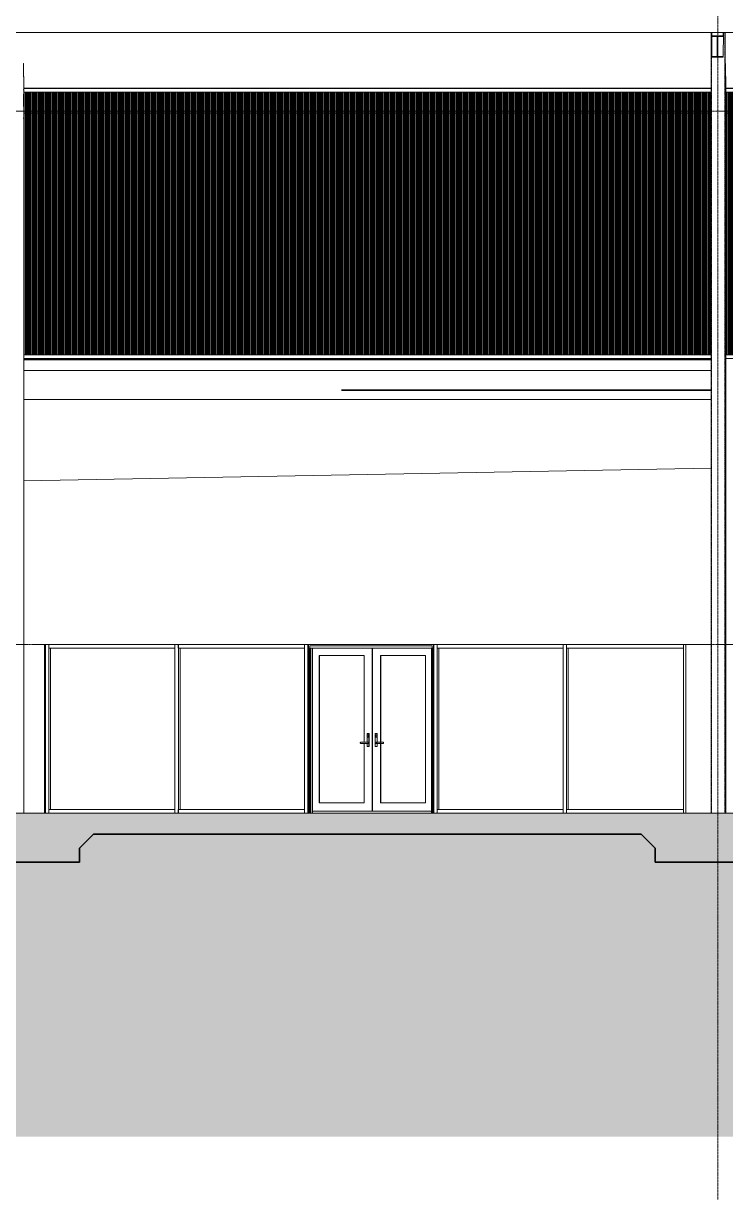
# Model space of a CAD drawing. Header units: millimetres. Extents: x 900982 to 1200730, y -305 to 27743.
# Drawn here: x 920833 to 930833, y -305 to 16446 of the extents above; entities that cross this region are included whole.
import ezdxf

# ---------------------------------------------------------------- set-up
doc = ezdxf.new("R2010")
doc.units = ezdxf.units.MM
for name, pattern in [('AEC_Center', [24, 12, -4, 4, -4]), ('Grid Line', [21, 12, -3, 3, -3]), ('Hidden', [6, 4, -2])]:
    doc.linetypes.add(name, pattern=pattern)
for name, color, linetype, lineweight in [('A-DETL', 90, 'Continuous', 18), ('A-DETL-GENF', 92, 'Continuous', 5), ('A-DOOR', 31, 'Continuous', 5), ('A-DOOR-FRAM', 31, 'Continuous', 5), ('A-DOOR-GLAZ', 31, 'Continuous', 5), ('A-FLOR', 192, 'Continuous', 5), ('A-FLOR-LEVL', 51, 'Continuous', 5), ('A-FLOR-PATT', 8, 'Continuous', 15), ('A-GENM', 13, 'Continuous', 5), ('A-GLAZ-CURT', 52, 'Continuous', 5), ('A-GLAZ-CWMG', 51, 'Continuous', 5), ('A-ROOF', 132, 'Continuous', 5), ('A-WALL', 113, 'Continuous', 5), ('S-BEAM', 12, 'Continuous', 5), ('S-COLS', 52, 'Continuous', 5), ('S-GRID', 1, 'Continuous', 5)]:
    doc.layers.add(name, color=color, linetype=linetype, lineweight=lineweight)
pattern_1 = [(50, (1021442.9, 8812.7), (1457.472, -127.512), [152.4, -1676.4]), (355, (1021442.9, 8812.7), (-281.942, 1528.454), [121.92, -1341.12]), (100.451, (1021564.4, 8802.1), (1175.541, 1400.933), [129.52, -1424.721]), (46.184, (1021443, 9219.1), (2168.632, -336.342), [228.6, -2514.6]), (96.636, (1021623.6, 9191), (1899.22, 1979.42), [194.28, -2137.08]), (351.184, (1021443, 9219), (1899.24, 1979.402), [182.88, -2011.68]), (21, (1021646.1, 9117.5), (1212.915, -818.121), [152.4, -1676.4]), (326, (1021646.1, 9117.5), (494.417, 1473.504), [121.92, -1341.12]), (71.451, (1021747.2, 9049.3), (1707.337, 655.37), [129.52, -1424.721]), (37.5, (1021442.9, 8812.7), (24.7094, 676.4402), [67.056, -1257.808, 67.056, -2640.584]), (37.5, (1021442.9, 8812.7), (24.7094, 676.4402), [-1391.92, -1294.384, 67.056, -1279.144]), (7.5, (1021442.9, 8812.7), (534.5577, 801.4443), [67.056, -709.168, 67.056, -1227.328, -513.08]), (7.5, (1021442.9, 8812.7), (534.5577, 801.4443), [-2070.608, 67.056, -446.024]), (327.5, (1020989.8, 8812.7), (1084.7275, -45.8312), [67.056, -440.944, 67.056, -3621.024]), (327.5, (1020989.8, 8812.7), (1084.7275, -45.8312), [-575.056, -1517.904, 67.056, -2036.064]), (317.5, (1020786.6, 8812.7), (1185.035, 203.4135), [67.056, -593.344, 67.056, -985.52, -1493.52]), (317.5, (1020786.6, 8812.7), (1185.035, 203.4135), [-1712.976, 67.056, -1426.464])]

# ---------------------------------------------------------------- blocks, each defined once
blk = doc.blocks.new('SHS-Square Hollow Section-Column - 200x200xSHS-V1-SECTION - GRIDS 2A')
at = {"layer": 'S-COLS'}
for p, q in [((930630, 16319), (930630, 5200)), ((930830, 5200), (930830, 16319))]:
    blk.add_line(p, q, dxfattribs=at)
at = {"layer": 'S-COLS', "linetype": 'Hidden'}
for p, q in [((930635, 16319), (930635, 5200)), ((930825, 5200), (930825, 16319))]:
    blk.add_line(p, q, dxfattribs=at)
blk = doc.blocks.new('System Panel - Glazed-1425433-SECTION - GRIDS 2A')
at = {"layer": 'A-GLAZ-CURT'}
blk.add_line((921219.46378, 7550), (921219.46378, 5250), dxfattribs=at)
blk = doc.blocks.new('Rectangular Mullion - 50x100mm-1215462-SECTION - GRIDS 2A')
at = {"layer": 'A-GLAZ-CWMG'}
for p, q in [((921195, 5200), (921195, 5250)), ((922991, 5250), (921195, 5250)), ((922991, 5250), (922991, 5200))]:
    blk.add_line(p, q, dxfattribs=at)
blk = doc.blocks.new('Rectangular Mullion - 50x100mm-1447016-SECTION - GRIDS 2A')
at = {"layer": 'A-GLAZ-CWMG'}
blk.add_line((930237, 7600), (930237, 5200), dxfattribs=at)
blk = doc.blocks.new('Rectangular Mullion - 50x100mm-1425435-SECTION - GRIDS 2A')
at = {"layer": 'A-GLAZ-CWMG'}
for p, q in [((921148, 7600), (921148, 5200)), ((921195, 5200), (921195, 7600))]:
    blk.add_line(p, q, dxfattribs=at)
blk = doc.blocks.new('System Panel - Glazed-1457945-SECTION - GRIDS 2A')
at = {"layer": 'A-GLAZ-CURT'}
blk.add_line((928593, 7550), (928593, 5250), dxfattribs=at)
blk = doc.blocks.new('Rectangular Mullion - 50x100mm-1457940-SECTION - GRIDS 2A')
at = {"layer": 'A-GLAZ-CWMG'}
for p, q in [((928569, 5200), (928569, 5250)), ((930237, 5250), (928569, 5250)), ((930237, 5250), (930237, 5200))]:
    blk.add_line(p, q, dxfattribs=at)
blk = doc.blocks.new('Rectangular Mullion - 50x100mm-1425432-SECTION - GRIDS 2A')
at = {"layer": 'A-GLAZ-CWMG'}
for p, q in [((922991, 7600), (922991, 5200)), ((923039, 5200), (923039, 7600))]:
    blk.add_line(p, q, dxfattribs=at)
blk = doc.blocks.new('X_Door-Panel-Hinge-Standard - Standard-1909126-SECTION - GRIDS 2A')
at = {"layer": 'A-DOOR'}
for p, q in [((925802, 7550), (925802, 5225)), ((925045, 7445), (925688, 7445)), ((925045, 5345), (925045, 7445)), ((925688, 7445), (925688, 6207)), ((925688, 6192), (925688, 5345)), ((925802, 5225), (924954, 5225)), ((925688, 5345), (925045, 5345))]:
    blk.add_line(p, q, dxfattribs=at)
at = {"layer": 'A-DOOR-GLAZ'}
blk.add_line((925050, 7445), (925050, 5345), dxfattribs=at)
blk = doc.blocks.new('X_Door-Panel-Hinge-Standard - Standard-1909127-SECTION - GRIDS 2A')
at = {"layer": 'A-DOOR'}
for p, q in [((925803, 5225), (925803, 7550)), ((925917, 6208), (925917, 7445)), ((925917, 7445), (926560, 7445)), ((926560, 7445), (926560, 5345)), ((925917, 6194), (925917, 6206)), ((925917, 5345), (925917, 6192)), ((926643, 5225), (925803, 5225)), ((926560, 5345), (925917, 5345))]:
    blk.add_line(p, q, dxfattribs=at)
at = {"layer": 'A-DOOR-GLAZ'}
for p, q in [((925922, 7445), (925922, 6207)), ((925922, 6193), (925922, 5345))]:
    blk.add_line(p, q, dxfattribs=at)
blk = doc.blocks.new('X_Door-Frame-Wood - Standard-1215283-SECTION - GRIDS 2A')
at = {"layer": 'A-DOOR-FRAM'}
for p, q in [((924891, 7600), (924891, 5200)), ((924910, 7580), (924910, 5200)), ((924910, 7580), (926655, 7580)), ((924922, 7550), (924922, 5200)), ((924945, 7550), (924945, 5200)), ((924952, 7550), (924952, 5200)), ((926643, 7550), (926643, 5200)), ((926655, 7580), (926655, 5200)), ((926674, 5200), (926674, 7600))]:
    blk.add_line(p, q, dxfattribs=at)
blk = doc.blocks.new('X_Door-Handle-Lockwood 4800 Series Lever - Standard-V24-SECTION - GRIDS 2A')
at = {"layer": 'A-DOOR'}
for p, q in [((925641, 6208), (925639, 6208)), ((925704, 6208), (925656, 6208)), ((925729, 6334), (925729, 6206)), ((925752, 6335), (925730, 6335)), ((925730, 6303), (925730, 6291)), ((925745, 6208), (925738, 6208)), ((925745, 6313), (925740, 6313)), ((925740, 6281), (925745, 6281)), ((925749, 6291), (925749, 6303)), ((925750, 6303), (925750, 6291)), ((925756, 6335), (925752, 6335)), ((925752, 6335), (925756, 6335)), ((925753, 6151), (925753, 6334)), ((925757, 6334), (925757, 6151)), ((925639, 6192), (925641, 6192)), ((925656, 6192), (925704, 6192)), ((925729, 6194), (925729, 6151)), ((925730, 6150), (925752, 6150)), ((925738, 6192), (925745, 6192)), ((925752, 6150), (925756, 6150)), ((925756, 6150), (925752, 6150))]:
    blk.add_line(p, q, dxfattribs=at)
at = {"layer": 'A-DOOR', "flags": 128}
for points in [[(925629, 6200), (925629, 6200), (925629, 6201), (925629, 6201), (925629, 6201), (925630, 6202), (925630, 6202), (925630, 6202), (925630, 6203), (925630, 6203), (925630, 6203), (925630, 6203), (925630, 6204), (925630, 6204), (925631, 6204), (925631, 6205), (925631, 6205), (925631, 6205), (925631, 6205), (925632, 6206), (925632, 6206), (925632, 6206), (925632, 6206), (925633, 6206), (925633, 6207), (925633, 6207), (925633, 6207), (925634, 6207), (925634, 6207), (925634, 6207), (925634, 6207), (925635, 6208), (925635, 6208), (925635, 6208), (925636, 6208), (925636, 6208), (925636, 6208), (925637, 6208), (925637, 6208), (925637, 6208), (925637, 6208)], [(925637, 6192), (925637, 6192), (925637, 6192), (925636, 6192), (925636, 6192), (925636, 6192), (925635, 6192), (925635, 6192), (925635, 6192), (925635, 6193), (925634, 6193), (925634, 6193), (925634, 6193), (925633, 6193), (925633, 6193), (925633, 6193), (925633, 6194), (925632, 6194), (925632, 6194), (925632, 6194), (925632, 6194), (925631, 6195), (925631, 6195), (925631, 6195), (925631, 6195), (925631, 6196), (925630, 6196), (925630, 6196), (925630, 6197), (925630, 6197), (925630, 6197), (925630, 6197), (925630, 6198), (925630, 6198), (925630, 6198), (925629, 6199), (925629, 6199), (925629, 6199), (925629, 6200), (925629, 6200), (925629, 6200)], [(925637, 6208), (925637, 6208), (925637, 6208), (925638, 6208), (925638, 6208), (925638, 6208), (925638, 6208), (925638, 6208), (925639, 6208), (925639, 6208)], [(925656, 6208), (925655, 6208), (925654, 6208), (925653, 6208), (925652, 6208), (925651, 6208), (925650, 6208), (925649, 6208), (925648, 6208), (925647, 6208), (925646, 6208), (925646, 6208), (925645, 6208), (925644, 6208), (925643, 6208), (925643, 6208), (925642, 6208), (925641, 6208), (925641, 6208), (925640, 6208), (925640, 6208), (925639, 6208), (925639, 6208), (925639, 6208), (925638, 6208), (925638, 6208), (925638, 6208), (925638, 6208), (925638, 6208), (925637, 6208), (925637, 6208), (925637, 6208)], [(925738, 6208), (925738, 6208), (925737, 6208), (925737, 6208), (925736, 6208), (925736, 6208), (925735, 6208), (925735, 6208), (925734, 6208), (925733, 6208), (925733, 6208), (925732, 6208), (925731, 6208), (925730, 6208), (925730, 6208), (925729, 6208), (925728, 6208), (925727, 6208), (925726, 6208), (925725, 6208), (925724, 6208), (925723, 6208), (925722, 6208), (925721, 6208), (925720, 6208), (925719, 6208), (925718, 6208), (925717, 6208), (925716, 6208), (925715, 6208), (925714, 6208), (925713, 6208), (925711, 6208), (925710, 6208), (925709, 6208), (925708, 6208), (925707, 6208), (925706, 6208), (925705, 6208), (925704, 6208), (925704, 6208)], [(925637, 6192), (925637, 6192), (925637, 6192), (925638, 6192), (925638, 6192), (925638, 6192), (925638, 6192), (925638, 6192), (925639, 6192), (925639, 6192), (925639, 6192), (925640, 6192), (925640, 6192), (925641, 6192), (925641, 6192), (925642, 6192), (925643, 6192), (925643, 6192), (925644, 6192), (925645, 6192), (925646, 6192), (925646, 6192), (925647, 6192), (925648, 6192), (925649, 6192), (925650, 6192), (925651, 6192), (925652, 6192), (925653, 6192), (925654, 6192), (925655, 6192), (925656, 6192)], [(925639, 6192), (925639, 6192), (925638, 6192), (925638, 6192), (925638, 6192), (925638, 6192), (925637, 6192), (925637, 6192), (925637, 6192)], [(925704, 6192), (925705, 6192), (925706, 6192), (925707, 6192), (925708, 6192), (925709, 6192), (925710, 6192), (925711, 6192), (925712, 6192), (925713, 6192), (925714, 6192), (925715, 6192), (925717, 6192), (925718, 6192), (925719, 6192), (925720, 6192), (925721, 6192), (925722, 6192), (925723, 6192), (925724, 6192), (925725, 6192), (925726, 6192), (925727, 6192), (925728, 6192), (925728, 6192), (925729, 6192), (925730, 6192), (925731, 6192), (925732, 6192), (925732, 6192), (925733, 6192), (925734, 6192), (925735, 6192), (925735, 6192), (925736, 6192), (925736, 6192), (925737, 6192), (925737, 6192), (925738, 6192), (925738, 6192), (925738, 6192)]]:
    blk.add_lwpolyline(points, dxfattribs=at)
at = {"layer": 'A-DOOR'}
for centre, major_axis, start_param, end_param in [((925641, 6200), (0, 8), 5.759587, 7.330383), ((925730, 6334), (0, 1), 0, 1.570796), ((925740, 6303), (0, 10), 4.712389, 7.853982), ((925740, 6291), (0, 10), 1.570796, 4.712389), ((925741, 6200), (0, 10), 4.712389, 7.068583), ((925741, 6200), (0, 10), 2.356194, 4.712389), ((925745, 6200), (0, 10), 0.261799, 1.047198), ((925745, 6200), (0, 8), 1.308997, 1.570796), ((925745, 6200), (0, 8), 1.570796, 1.832596), ((925741, 6303), (0, 10), 4.712389, 6.544985), ((925745, 6303), (0, 10), 0.261799, 0.523599), ((925745, 6303), (0, 10), 0.261799, 0.523599), ((925741, 6291), (0, 10), 3.141593, 3.403392), ((925745, 6200), (0, 8), 0, 0.523599), ((925741, 6291), (0, 10), 3.665191, 4.712389), ((925752, 6334), (0, 1), 4.712389, 6.283185), ((925756, 6334), (0, 1), 4.712389, 6.283185), ((925641, 6200), (0, 8), 2.094395, 3.665191), ((925730, 6151), (0, 1), 1.570796, 3.141593), ((925745, 6200), (0, 10), 2.094395, 2.879793), ((925745, 6200), (0, 8), 2.617994, 3.141593), ((925752, 6151), (0, 1), 3.141593, 4.712389), ((925756, 6151), (0, 1), 3.141593, 4.712389)]:
    blk.add_ellipse(centre, major_axis=major_axis, ratio=0.945336, start_param=start_param, end_param=end_param, dxfattribs=at)
blk = doc.blocks.new('X_Door-Handle-Lockwood 4800 Series Lever - Standard-V25-SECTION - GRIDS 2A')
at = {"layer": 'A-DOOR'}
for p, q in [((925844, 6334), (925844, 6151)), ((925868, 6335), (925845, 6335)), ((925846, 6303), (925846, 6291)), ((925860, 6208), (925853, 6208)), ((925860, 6313), (925855, 6313)), ((925855, 6281), (925860, 6281)), ((925865, 6291), (925865, 6303)), ((925866, 6303), (925866, 6291)), ((925871, 6335), (925868, 6335)), ((925868, 6335), (925871, 6335)), ((925869, 6206), (925869, 6334)), ((925918, 6208), (925870, 6208)), ((925872, 6334), (925872, 6208)), ((925955, 6208), (925953, 6208)), ((925845, 6150), (925868, 6150)), ((925853, 6192), (925860, 6192)), ((925868, 6150), (925871, 6150)), ((925871, 6150), (925868, 6150)), ((925869, 6151), (925869, 6194)), ((925870, 6192), (925918, 6192)), ((925872, 6192), (925872, 6151)), ((925953, 6192), (925955, 6192))]:
    blk.add_line(p, q, dxfattribs=at)
at = {"layer": 'A-DOOR', "flags": 128}
for points in [[(925844, 6200), (925844, 6200), (925844, 6201), (925844, 6201), (925844, 6201), (925844, 6202), (925844, 6202), (925844, 6202), (925844, 6203), (925844, 6203), (925845, 6203), (925845, 6203), (925845, 6204), (925845, 6204), (925845, 6204), (925845, 6205), (925846, 6205), (925846, 6205), (925846, 6205), (925846, 6206), (925846, 6206), (925847, 6206), (925847, 6206), (925847, 6206), (925847, 6207), (925848, 6207), (925848, 6207), (925848, 6207), (925848, 6207), (925849, 6207), (925849, 6207), (925849, 6208), (925850, 6208), (925850, 6208), (925850, 6208), (925851, 6208), (925851, 6208), (925851, 6208), (925852, 6208), (925852, 6208), (925852, 6208)], [(925852, 6192), (925852, 6192), (925851, 6192), (925851, 6192), (925851, 6192), (925850, 6192), (925850, 6192), (925850, 6192), (925849, 6192), (925849, 6193), (925849, 6193), (925849, 6193), (925848, 6193), (925848, 6193), (925848, 6193), (925847, 6193), (925847, 6194), (925847, 6194), (925847, 6194), (925846, 6194), (925846, 6194), (925846, 6195), (925846, 6195), (925846, 6195), (925845, 6195), (925845, 6196), (925845, 6196), (925845, 6196), (925845, 6197), (925845, 6197), (925844, 6197), (925844, 6197), (925844, 6198), (925844, 6198), (925844, 6198), (925844, 6199), (925844, 6199), (925844, 6199), (925844, 6200), (925844, 6200), (925844, 6200)], [(925852, 6208), (925852, 6208), (925852, 6208), (925852, 6208), (925852, 6208), (925852, 6208), (925853, 6208), (925853, 6208), (925853, 6208), (925853, 6208)], [(925870, 6208), (925869, 6208), (925868, 6208), (925867, 6208), (925866, 6208), (925865, 6208), (925864, 6208), (925863, 6208), (925863, 6208), (925862, 6208), (925861, 6208), (925860, 6208), (925859, 6208), (925859, 6208), (925858, 6208), (925857, 6208), (925857, 6208), (925856, 6208), (925856, 6208), (925855, 6208), (925855, 6208), (925854, 6208), (925854, 6208), (925853, 6208), (925853, 6208), (925853, 6208), (925852, 6208), (925852, 6208), (925852, 6208), (925852, 6208), (925852, 6208), (925852, 6208)], [(925953, 6208), (925952, 6208), (925952, 6208), (925951, 6208), (925951, 6208), (925950, 6208), (925950, 6208), (925949, 6208), (925949, 6208), (925948, 6208), (925947, 6208), (925947, 6208), (925946, 6208), (925945, 6208), (925944, 6208), (925943, 6208), (925942, 6208), (925941, 6208), (925941, 6208), (925940, 6208), (925939, 6208), (925938, 6208), (925937, 6208), (925936, 6208), (925935, 6208), (925934, 6208), (925932, 6208), (925931, 6208), (925930, 6208), (925929, 6208), (925928, 6208), (925927, 6208), (925926, 6208), (925925, 6208), (925924, 6208), (925923, 6208), (925922, 6208), (925921, 6208), (925920, 6208), (925919, 6208), (925918, 6208)], [(925852, 6192), (925852, 6192), (925852, 6192), (925852, 6192), (925852, 6192), (925852, 6192), (925853, 6192), (925853, 6192), (925853, 6192), (925854, 6192), (925854, 6192), (925855, 6192), (925855, 6192), (925856, 6192), (925856, 6192), (925857, 6192), (925857, 6192), (925858, 6192), (925859, 6192), (925859, 6192), (925860, 6192), (925861, 6192), (925862, 6192), (925863, 6192), (925863, 6192), (925864, 6192), (925865, 6192), (925866, 6192), (925867, 6192), (925868, 6192), (925869, 6192), (925870, 6192)], [(925853, 6192), (925853, 6192), (925853, 6192), (925853, 6192), (925852, 6192), (925852, 6192), (925852, 6192), (925852, 6192), (925852, 6192)], [(925918, 6192), (925919, 6192), (925920, 6192), (925921, 6192), (925923, 6192), (925924, 6192), (925925, 6192), (925926, 6192), (925927, 6192), (925928, 6192), (925929, 6192), (925930, 6192), (925931, 6192), (925932, 6192), (925933, 6192), (925934, 6192), (925935, 6192), (925936, 6192), (925937, 6192), (925938, 6192), (925939, 6192), (925940, 6192), (925941, 6192), (925942, 6192), (925943, 6192), (925944, 6192), (925945, 6192), (925946, 6192), (925946, 6192), (925947, 6192), (925948, 6192), (925948, 6192), (925949, 6192), (925950, 6192), (925950, 6192), (925951, 6192), (925951, 6192), (925952, 6192), (925952, 6192), (925953, 6192), (925953, 6192)]]:
    blk.add_lwpolyline(points, dxfattribs=at)
at = {"layer": 'A-DOOR'}
for centre, major_axis, start_param, end_param in [((925845, 6334), (0, 1), 0, 1.570796), ((925855, 6303), (0, 10), 4.712389, 7.853982), ((925855, 6291), (0, 10), 1.570796, 4.712389), ((925856, 6303), (0, 10), 4.712389, 7.068583), ((925856, 6200), (0, 10), 5.759587, 7.068583), ((925860, 6200), (0, 10), 0.261799, 0.785398), ((925856, 6291), (0, 10), 3.141593, 3.403392), ((925856, 6291), (0, 10), 3.665191, 4.712389), ((925856, 6200), (0, 10), 4.712389, 4.974188), ((925856, 6200), (0, 10), 4.45059, 4.712389), ((925868, 6334), (0, 1), 4.712389, 6.283185), ((925871, 6334), (0, 1), 4.712389, 6.283185), ((925955, 6200), (0, 8), 4.712389, 6.544985), ((925955, 6200), (0, 8), 2.879793, 4.712389), ((925845, 6151), (0, 1), 1.570796, 3.141593), ((925856, 6200), (0, 10), 2.356194, 3.665191), ((925860, 6200), (0, 10), 2.356194, 2.879793), ((925868, 6151), (0, 1), 3.141593, 4.712389), ((925871, 6151), (0, 1), 3.141593, 4.712389)]:
    blk.add_ellipse(centre, major_axis=major_axis, ratio=0.945336, start_param=start_param, end_param=end_param, dxfattribs=at)
blk = doc.blocks.new('Rectangular Mullion - 50x100mm-1425424-SECTION - GRIDS 2A')
at = {"layer": 'A-GLAZ-CWMG'}
for p, q in [((921195, 7550), (921195, 7600)), ((921195, 7550), (922991, 7550)), ((922991, 7600), (922991, 7550))]:
    blk.add_line(p, q, dxfattribs=at)
blk = doc.blocks.new('Rectangular Mullion - 50x100mm-1457944-SECTION - GRIDS 2A')
at = {"layer": 'A-GLAZ-CWMG'}
for p, q in [((928569, 7550), (928569, 7600)), ((928569, 7550), (930237, 7550)), ((930237, 7600), (930237, 7550))]:
    blk.add_line(p, q, dxfattribs=at)
blk = doc.blocks.new('Structural Framing 50 - Structural Framing 1-1640149-SECTION - GRIDS 2A')
at = {"layer": 'S-BEAM'}
for p, q in [((930834, 15877), (930830, 15877)), ((930830, 15864), (930834, 15864)), ((930834, 15864), (930834, 15877)), ((930836, 15513), (930834, 15877)), ((930834, 15864), (930836, 15501)), ((930836, 15501), (930830, 15501)), ((930834, 15437), (930830, 15437)), ((930830, 15425), (930834, 15425)), ((930834, 15425), (930834, 15437)), ((930836, 15109), (930834, 15437)), ((930834, 15425), (930836, 15097)), ((930836, 15513), (930836, 15501)), ((930836, 5200), (930836, 15501)), ((930836, 15097), (930830, 15097)), ((930836, 15109), (930836, 15097)), ((930836, 15097), (930836, 5200))]:
    blk.add_line(p, q, dxfattribs=at)
blk = doc.blocks.new('Structural Framing 52 - Structural Framing 1-1640171-SECTION - GRIDS 2A')
at = {"layer": 'S-BEAM'}
for p, q in [((930637, 16319), (930637, 16272)), ((930637, 15978), (930639, 16262)), ((930802, 16272), (930802, 16319)), ((930802, 16262), (930802, 16319)), ((930802, 15978), (930804, 16319)), ((930802, 15967), (930804, 16319))]:
    blk.add_line(p, q, dxfattribs=at)
at = {"layer": 'S-BEAM', "lineweight": 13}
for p, q in [((930802, 16272), (930637, 16272)), ((930637, 16272), (930637, 16262)), ((930637, 16262), (930705, 16262)), ((930716, 16251), (930716, 15989)), ((930722, 15989), (930722, 16251)), ((930734, 16262), (930802, 16262)), ((930802, 16262), (930802, 16272)), ((930705, 15978), (930637, 15978)), ((930637, 15978), (930637, 15967)), ((930637, 15967), (930802, 15967)), ((930802, 15978), (930734, 15978)), ((930802, 15967), (930802, 15978))]:
    blk.add_line(p, q, dxfattribs=at)
at = {"layer": 'S-BEAM', "lineweight": 13, "flags": 128}
for points in [[(930705, 16262), (930707, 16262), (930710, 16261), (930712, 16260), (930714, 16258), (930715, 16256), (930716, 16253), (930716, 16251)], [(930722, 16251), (930723, 16253), (930724, 16256), (930725, 16258), (930727, 16260), (930729, 16261), (930731, 16262), (930734, 16262)], [(930716, 15986), (930715, 15984), (930714, 15982), (930712, 15980), (930710, 15979), (930707, 15978), (930705, 15978)], [(930734, 15978), (930731, 15978), (930729, 15979), (930727, 15980), (930725, 15982), (930724, 15984), (930723, 15986), (930722, 15989)]]:
    blk.add_lwpolyline(points, dxfattribs=at)
blk = doc.blocks.new('Structural Framing 53 - Structural Framing 1-1640210-SECTION - GRIDS 2A')
at = {"layer": 'S-BEAM'}
for p, q in [((920834, 15877), (920830, 15877)), ((920830, 15864), (920834, 15864)), ((920834, 15864), (920834, 15877)), ((920836, 15513), (920834, 15877)), ((920834, 15864), (920836, 15501)), ((920836, 15501), (920830, 15501)), ((920834, 15437), (920830, 15437)), ((920830, 15425), (920834, 15425)), ((920834, 15425), (920834, 15437)), ((920836, 15109), (920834, 15437)), ((920834, 15425), (920836, 15097)), ((920836, 15513), (920836, 15501)), ((920836, 11504), (920836, 15501)), ((920836, 15097), (920830, 15097)), ((920836, 15109), (920836, 15097)), ((920836, 15097), (920836, 5200)), ((920836, 5200), (920836, 11093))]:
    blk.add_line(p, q, dxfattribs=at)
blk = doc.blocks.new('FP_64-SECTION - GRIDS 2A')
at = {"layer": 'A-GENM'}
blk.add_line((920115, 15171), (920115, 11729), dxfattribs=at)
blk = doc.blocks.new('MulticellPanel_Polycarbonate_Danpal_1040w - Opal-V63-SECTION - GRIDS 2A')
at = {"layer": 'A-GENM'}
h = blk.add_hatch(dxfattribs=at)
h.set_pattern_fill('FP_14', color=256, style=0, pattern_type=2)
h.set_pattern_definition([(90, (920634.524, 13427.169), (-15, 9e-16), [])])
h.paths.add_polyline_path([(920118, 11729), (920630, 11729), (920630, 15171), (920118, 15171), (920118, 11891)])
h.paths.add_polyline_path([(921064, 11729), (921152, 11729), (921152, 15171), (920836, 15171), (920836, 11729), (920937, 11729)])
for p, q in [((920118, 15171), (920115, 15171)), ((920118, 15171), (920630, 15171)), ((920836, 15171), (921152, 15171)), ((921155, 15171), (921152, 15171))]:
    blk.add_line(p, q, dxfattribs=at)
blk.add_blockref('FP_64-SECTION - GRIDS 2A', (0, 0), dxfattribs=at)
blk = doc.blocks.new('FP_56-SECTION - GRIDS 2A')
at = {"layer": 'A-GENM'}
blk.add_line((911795, 15171), (911795, 11729), dxfattribs=at)
blk = doc.blocks.new('MulticellPanel_Polycarbonate_Danpal_1040w - Blue-V55-SECTION - GRIDS 2A')
at = {"layer": 'A-GENM'}
h = blk.add_hatch(dxfattribs=at)
h.set_pattern_fill('FP_10', color=256, style=0, pattern_type=2)
h.set_pattern_definition([(90, (912314.525, 13427.169), (-15, 9e-16), [])])
h.paths.add_polyline_path([(911798, 11729), (912832, 11729), (912832, 15171), (911798, 15171), (911798, 11805)])
for p, q in [((911798, 15171), (911795, 15171)), ((911798, 15171), (912832, 15171)), ((912835, 15171), (912832, 15171))]:
    blk.add_line(p, q, dxfattribs=at)
blk.add_blockref('FP_56-SECTION - GRIDS 2A', (0, 0), dxfattribs=at)
blk = doc.blocks.new('FP_65-SECTION - GRIDS 2A')
at = {"layer": 'A-GENM'}
blk.add_line((924275, 15171), (924275, 11729), dxfattribs=at)
blk = doc.blocks.new('MulticellPanel_Polycarbonate_Danpal_1040w - Premium Purple-2881231-SECTION - GRIDS 2A')
at = {"layer": 'A-GENM'}
h = blk.add_hatch(dxfattribs=at)
h.set_pattern_fill('FP_15', color=256, style=0, pattern_type=2)
h.set_pattern_definition([(90, (924794.524, 13427.169), (-15, 9e-16), [])])
h.paths.add_polyline_path([(924278, 11729), (925312, 11729), (925312, 15171), (924278, 15171), (924278, 11805)])
for p, q in [((924278, 15171), (924275, 15171)), ((924278, 15171), (925312, 15171)), ((925315, 15171), (925312, 15171))]:
    blk.add_line(p, q, dxfattribs=at)
blk.add_blockref('FP_65-SECTION - GRIDS 2A', (0, 0), dxfattribs=at)
blk = doc.blocks.new('FP_67-SECTION - GRIDS 2A')
at = {"layer": 'A-GENM'}
blk.add_line((930515, 15171), (930515, 11729), dxfattribs=at)
blk = doc.blocks.new('MulticellPanel_Polycarbonate_Danpal_1040w - Premium Dark Opal-V66-SECTION - GRIDS 2A')
at = {"layer": 'A-GENM'}
h = blk.add_hatch(dxfattribs=at)
h.set_pattern_fill('FP_16', color=256, style=0, pattern_type=2)
h.set_pattern_definition([(90, (931034.523, 13427.169), (-15, 9e-16), [])])
h.paths.add_polyline_path([(930518, 11729), (930630, 11729), (930630, 15171), (930518, 15171), (930518, 11891)])
h.paths.add_polyline_path([(930836, 11729), (931552, 11729), (931552, 15171), (930836, 15171), (930836, 11891)])
for p, q in [((930518, 15171), (930515, 15171)), ((930518, 15171), (930630, 15171)), ((930836, 15171), (931552, 15171)), ((931555, 15171), (931552, 15171))]:
    blk.add_line(p, q, dxfattribs=at)
blk.add_blockref('FP_67-SECTION - GRIDS 2A', (0, 0), dxfattribs=at)
blk = doc.blocks.new('Rectangular Mullion - Frame_Framed Facade_Danpal_DPANMF BT2-V83-SECTION - GRIDS 2A')
at = {"layer": 'A-GLAZ-CWMG'}
for p, q in [((920115, 15527), (920630, 15527)), ((920115, 15521), (920630, 15521)), ((920115, 15468), (920630, 15468)), ((920836, 15527), (921155, 15527)), ((920836, 15521), (921155, 15521)), ((920836, 15468), (921155, 15468))]:
    blk.add_line(p, q, dxfattribs=at)
blk = doc.blocks.new('Rectangular Mullion - Frame_Framed Facade_Danpal_DPANMF BT2-2878822-SECTION - GRIDS 2A')
at = {"layer": 'A-GLAZ-CWMG'}
for p, q in [((911795, 15527), (912835, 15527)), ((911795, 15521), (912835, 15521)), ((911795, 15468), (912835, 15468))]:
    blk.add_line(p, q, dxfattribs=at)
blk = doc.blocks.new('Rectangular Mullion - Frame_Framed Facade_Danpal_DPANMF BT2-V84-SECTION - GRIDS 2A')
at = {"layer": 'A-GLAZ-CWMG'}
for p, q in [((930515, 15527), (930630, 15527)), ((930515, 15521), (930630, 15521)), ((930515, 15468), (930630, 15468)), ((930836, 15527), (931555, 15527)), ((930836, 15521), (931555, 15521)), ((930836, 15468), (931555, 15468))]:
    blk.add_line(p, q, dxfattribs=at)
blk = doc.blocks.new('Rectangular Mullion - Frame_Framed Facade_Danpal_DPANMF BT1-V89-SECTION - GRIDS 2A')
at = {"layer": 'A-GLAZ-CWMG'}
for p, q in [((920630, 11729), (920115, 11729)), ((921155, 11729), (920836, 11729)), ((920630, 11676), (920115, 11676)), ((921155, 11676), (920836, 11676))]:
    blk.add_line(p, q, dxfattribs=at)
blk = doc.blocks.new('Rectangular Mullion - Frame_Framed Facade_Danpal_DPANMF BT1-2878823-SECTION - GRIDS 2A')
at = {"layer": 'A-GLAZ-CWMG'}
for p, q in [((912835, 11729), (911795, 11729)), ((912835, 11676), (911795, 11676))]:
    blk.add_line(p, q, dxfattribs=at)
blk = doc.blocks.new('Rectangular Mullion - Frame_Framed Facade_Danpal_DPANMF BT1-V90-SECTION - GRIDS 2A')
at = {"layer": 'A-GLAZ-CWMG'}
for p, q in [((930630, 11729), (930515, 11729)), ((931555, 11729), (930836, 11729)), ((930630, 11676), (930515, 11676)), ((931555, 11676), (930836, 11676))]:
    blk.add_line(p, q, dxfattribs=at)
blk = doc.blocks.new('Structural Framing 61 - Structural Framing 1-2879215-SECTION - GRIDS 2A')
at = {"layer": 'S-BEAM'}
for p, q in [((930630, 11671), (920836, 11671)), ((930630, 11658), (920836, 11658)), ((930630, 11229), (925363, 11229)), ((930630, 11217), (925363, 11217))]:
    blk.add_line(p, q, dxfattribs=at)
blk = doc.blocks.new('FP_112-SECTION - GRIDS 2A')
at = {"layer": 'A-GENM'}
blk.add_line((920115, 15468), (920115, 15171), dxfattribs=at)
blk = doc.blocks.new('MulticellPanel_Polycarbonate_Danpal_1040w - Grey-V111-SECTION - GRIDS 2A')
at = {"layer": 'A-GENM'}
h = blk.add_hatch(dxfattribs=at)
h.set_pattern_fill('FP_50', color=256, style=0, pattern_type=2)
h.set_pattern_definition([(90, (920634.524, 15342.113), (-15, 9e-16), [])])
h.paths.add_polyline_path([(920118, 15171), (920630, 15171), (920630, 15468), (920118, 15468), (920118, 15186)])
h.paths.add_polyline_path([(920836, 15171), (921152, 15171), (921152, 15468), (920836, 15468), (920836, 15315)])
for p, q in [((920115, 15171), (920118, 15171)), ((920630, 15171), (920118, 15171)), ((921152, 15171), (920836, 15171)), ((921152, 15171), (921155, 15171))]:
    blk.add_line(p, q, dxfattribs=at)
blk.add_blockref('FP_112-SECTION - GRIDS 2A', (0, 0), dxfattribs=at)
blk = doc.blocks.new('FP_110-SECTION - GRIDS 2A')
at = {"layer": 'A-GENM'}
blk.add_line((911795, 15468), (911795, 15171), dxfattribs=at)
blk = doc.blocks.new('MulticellPanel_Polycarbonate_Danpal_1040w - Grey-V109-SECTION - GRIDS 2A')
at = {"layer": 'A-GENM'}
h = blk.add_hatch(dxfattribs=at)
h.set_pattern_fill('FP_49', color=256, style=0, pattern_type=2)
h.set_pattern_definition([(90, (912314.525, 15342.113), (-15, 9e-16), [])])
h.paths.add_polyline_path([(911812, 15171), (912832, 15171), (912832, 15468), (911798, 15468), (911798, 15171)])
for p, q in [((911795, 15171), (911798, 15171)), ((912832, 15171), (911798, 15171)), ((912832, 15171), (912835, 15171))]:
    blk.add_line(p, q, dxfattribs=at)
blk.add_blockref('FP_110-SECTION - GRIDS 2A', (0, 0), dxfattribs=at)
blk = doc.blocks.new('FP_114-SECTION - GRIDS 2A')
at = {"layer": 'A-GENM'}
blk.add_line((930515, 15468), (930515, 15171), dxfattribs=at)
blk = doc.blocks.new('MulticellPanel_Polycarbonate_Danpal_1040w - Grey-V113-SECTION - GRIDS 2A')
at = {"layer": 'A-GENM'}
h = blk.add_hatch(dxfattribs=at)
h.set_pattern_fill('FP_51', color=256, style=0, pattern_type=2)
h.set_pattern_definition([(90, (931034.523, 15342.113), (-15, 9e-16), [])])
h.paths.add_polyline_path([(930518, 15171), (930630, 15171), (930630, 15468), (930518, 15468), (930518, 15186)])
h.paths.add_polyline_path([(930836, 15171), (931552, 15171), (931552, 15468), (930836, 15468), (930836, 15315)])
for p, q in [((930515, 15171), (930518, 15171)), ((930630, 15171), (930518, 15171)), ((931552, 15171), (930836, 15171)), ((931552, 15171), (931555, 15171))]:
    blk.add_line(p, q, dxfattribs=at)
blk.add_blockref('FP_114-SECTION - GRIDS 2A', (0, 0), dxfattribs=at)

msp = doc.modelspace()

# ---------------------------------------------------------------- hatches: boundary and pattern name
at = {"layer": 'A-DETL-GENF'}
h = msp.add_hatch(dxfattribs=at)
h.set_pattern_fill('FP_1', style=0, pattern_type=2)
h.set_pattern_definition(pattern_1)
h.paths.add_polyline_path([(1020736, 4500), (1021630, 4500), (1021631, 4701), (1021830, 4900), (1022040, 4900), (1022040, 5200), (1019420, 5200), (1019420, 4900), (1019630, 4900), (1019830, 4700), (1019830, 4500), (1020225, 4500)])
h.paths.add_polyline_path([(1013079, 4500), (1013230, 4500), (1013231, 4701), (1013430, 4900), (1013640, 4900), (1013640, 5200), (1011020, 5200), (1011020, 4900), (1011230, 4900), (1011430, 4700), (1011430, 4500), (1012058, 4500)])
h.paths.add_polyline_path([(1002830, 4500), (1002831, 4701), (1003030, 4900), (1003240, 4900), (1003240, 5200), (1000620, 5200), (1000620, 4900), (1000830, 4900), (1001030, 4700), (1001030, 4500)])
h.paths.add_polyline_path([(990630, 4500), (992430, 4500), (992431, 4701), (992630, 4900), (992840, 4900), (992840, 5200), (990220, 5200), (990220, 4900), (990430, 4900), (990630, 4700)])
h.paths.add_polyline_path([(981429, 4500), (982030, 4500), (982031, 4701), (982230, 4900), (982440, 4900), (982440, 5200), (979820, 5200), (979820, 4900), (980030, 4900), (980230, 4700), (980230, 4500), (980408, 4500)])
h.paths.add_polyline_path([(971630, 4500), (971631, 4701), (971830, 4900), (972040, 4900), (972040, 5200), (969420, 5200), (969420, 4900), (969630, 4900), (969830, 4700), (969830, 4500), (970198, 4500)])
h.paths.add_polyline_path([(961630, 4500), (961631, 4701), (961830, 4900), (962040, 4900), (962040, 5200), (959420, 5200), (959420, 4900), (959630, 4900), (959830, 4700), (959830, 4500), (959988, 4500)])
h.paths.add_polyline_path([(951630, 4500), (951631, 4701), (951830, 4900), (952040, 4900), (952040, 5200), (949420, 5200), (949420, 4900), (949630, 4900), (949830, 4700), (949830, 4500)])
h.paths.add_polyline_path([(941611, 4500), (941630, 4500), (941631, 4701), (941830, 4900), (942040, 4900), (942040, 5200), (939420, 5200), (939420, 4900), (939630, 4900), (939830, 4700), (939830, 4500)])
h.paths.add_polyline_path([(931630, 4500), (931631, 4701), (931830, 4900), (932040, 4900), (932040, 5200), (929420, 5200), (929420, 4900), (929630, 4900), (929830, 4700), (929830, 4500), (931401, 4500)])
h.paths.add_polyline_path([(919830, 4500), (921630, 4500), (921630, 4700), (921830, 4900), (922040, 4900), (922040, 5200), (919420, 5200), (919420, 4900), (919630, 4900), (919830, 4700)])
h.paths.add_polyline_path([(911630, 4500), (911630, 4700), (911830, 4900), (912040, 4900), (912040, 5200), (909420, 5200), (909420, 4900), (909630, 4900), (909830, 4700), (909830, 4500), (910982, 4500)])
h = msp.add_hatch(dxfattribs=at)
h.set_pattern_fill('FP_57', color=9, style=0, pattern_type=2)
h.set_pattern_definition([(135, (1021442.9, 8901.1), (-707.1068, 6e-14), [500, -500]), (135, (1021575.5, 9033.67), (-707.1068, 6e-14), [500, -500]), (135, (1021708.1, 9166.25), (-707.1068, 6e-14), [500, -500]), (45, (1021442.9, 8812.7), (0, 707.1068), [500, -500]), (45, (1021575.5, 8680.1), (0, 707.1068), [500, -500]), (45, (1021708.1, 8547.53), (0, 707.1068), [500, -500])])
h.paths.add_polyline_path([(906898, 592), (1037582, 592), (1037582, 4950), (1031974, 4950), (1031974, 4700), (1025986, 4701), (1025986, 4900), (1021830, 4900), (1021630, 4700), (1021630, 4500), (1019830, 4500), (1019829, 4701), (1019630, 4900), (1013430, 4900), (1013230, 4700), (1013230, 4500), (1011430, 4500), (1011429, 4701), (1011230, 4900), (1003030, 4900), (1002830, 4700), (1002830, 4500), (1001030, 4500), (1001029, 4701), (1000827, 4900), (992630, 4900), (992430, 4700), (992430, 4500), (990630, 4500), (990629, 4701), (990430, 4900), (982230, 4900), (982030, 4700), (982030, 4500), (980230, 4500), (980229, 4701), (980030, 4900), (971830, 4900), (971630, 4700), (971630, 4500), (969830, 4500), (969830, 4700), (969630, 4900), (961830, 4900), (961630, 4700), (961630, 4500), (959830, 4500), (959829, 4701), (959630, 4900), (951830, 4900), (951630, 4700), (951630, 4500), (949830, 4500), (949829, 4701), (949630, 4900), (941830, 4900), (941630, 4700), (941630, 4500), (939830, 4500), (939829, 4701), (939630, 4900), (931830, 4900), (931630, 4700), (931630, 4500), (929830, 4500), (929829, 4701), (929630, 4900), (921830, 4900), (921630, 4700), (921630, 4500), (919830, 4500), (919829, 4701), (919630, 4900), (911830, 4900), (911630, 4700), (911630, 4500), (909830, 4500), (909829, 4701), (909630, 4900), (906898, 4899), (906898, 3331)])
at = {"layer": 'A-FLOR-PATT', "lineweight": 5}
h = msp.add_hatch(dxfattribs=at)
h.set_pattern_fill('FP_1', color=256, style=0, pattern_type=2)
h.set_pattern_definition(pattern_1)
h.paths.add_polyline_path([(906898, 4900), (909420, 4900), (909420, 5200), (906898, 5200)])
h.paths.add_polyline_path([(1019420, 4900), (1019420, 5200), (1013640, 5200), (1013640, 4900), (1019204, 4900)])
h.paths.add_polyline_path([(912040, 4900), (919420, 4900), (919420, 5200), (912040, 5200)])
h.paths.add_polyline_path([(1011020, 4900), (1011020, 5200), (1003240, 5200), (1003240, 4900), (1010526, 4900)])
h.paths.add_polyline_path([(922040, 4900), (929420, 4900), (929420, 5200), (922040, 5200)])
h.paths.add_polyline_path([(932040, 4900), (939420, 4900), (939420, 5200), (932040, 5200)])
h.paths.add_polyline_path([(942040, 4900), (949420, 4900), (949420, 5200), (942040, 5200)])
h.paths.add_polyline_path([(1000620, 4900), (1000620, 5200), (992840, 5200), (992840, 4900), (999806, 4900)])
h.paths.add_polyline_path([(952040, 4900), (959420, 4900), (959420, 5200), (952040, 5200)])
h.paths.add_polyline_path([(990220, 4900), (990220, 5200), (982440, 5200), (982440, 4900), (990107, 4900)])
h.paths.add_polyline_path([(962040, 4900), (969420, 4900), (969420, 5200), (962040, 5200)])
h.paths.add_polyline_path([(972040, 4900), (979820, 4900), (979820, 5200), (972040, 5200)])
h = msp.add_hatch(dxfattribs=at)
h.set_pattern_fill('FP_1', color=256, style=0, pattern_type=2)
h.set_pattern_definition(pattern_1)
h.paths.add_polyline_path([(1019420, 4900), (1019420, 5200), (1013640, 5200), (1013640, 4900), (1019204, 4900)])
h.paths.add_polyline_path([(907919, 4900), (909420, 4900), (909420, 5200), (906898, 5200), (906898, 4900)])
h.paths.add_polyline_path([(912040, 4900), (919420, 4900), (919420, 5200), (912040, 5200)])
h.paths.add_polyline_path([(1011020, 4900), (1011020, 5200), (1003240, 5200), (1003240, 4900), (1010526, 4900)])
h.paths.add_polyline_path([(922040, 4900), (929420, 4900), (929420, 5200), (922040, 5200)])
h.paths.add_polyline_path([(932040, 4900), (939420, 4900), (939420, 5200), (932040, 5200)])
h.paths.add_polyline_path([(1000620, 4900), (1000620, 5200), (992840, 5200), (992840, 4900), (999806, 4900)])
h.paths.add_polyline_path([(942040, 4900), (949420, 4900), (949420, 5200), (942040, 5200)])
h.paths.add_polyline_path([(952040, 4900), (959420, 4900), (959420, 5200), (952040, 5200)])
h.paths.add_polyline_path([(990220, 4900), (990220, 5200), (982440, 5200), (982440, 4900), (990107, 4900)])
h.paths.add_polyline_path([(962040, 4900), (969420, 4900), (969420, 5200), (962040, 5200)])
h.paths.add_polyline_path([(972040, 4900), (979820, 4900), (979820, 5200), (972040, 5200)])

# ---------------------------------------------------------------- linework, layer by layer
at = {"layer": 'A-DETL', "lineweight": 15}
for p, q in [((922040, 5200), (919420, 5200)), ((932040, 5200), (929420, 5200))]:
    msp.add_line(p, q, dxfattribs=at)
at = {"layer": 'A-DETL', "lineweight": 35}
for p, q in [((921630, 4700), (921830, 4900)), ((921830, 4900), (922040, 4900)), ((929420, 4900), (922040, 4900)), ((929420, 4900), (929630, 4900)), ((929630, 4900), (929830, 4700)), ((921630, 4500), (921630, 4700)), ((929830, 4700), (929830, 4500)), ((919830, 4500), (921630, 4500)), ((929830, 4500), (931630, 4500))]:
    msp.add_line(p, q, dxfattribs=at)
at = {"layer": 'A-FLOR', "lineweight": 15}
msp.add_line((929420, 5200), (922040, 5200), dxfattribs=at)
at = {"layer": 'A-FLOR-LEVL', "linetype": 'AEC_Center'}
for p, q in [((901782, 15200), (1042698, 15200)), ((901782, 7600), (1042698, 7600)), ((901782, 5200), (1042698, 5200))]:
    msp.add_line(p, q, dxfattribs=at)
at = {"layer": 'A-ROOF', "lineweight": 15}
msp.add_line((910465, 16318), (1020720, 16324), dxfattribs=at)
at = {"layer": 'A-ROOF'}
for p, q in [((920836, 11504), (930630, 11504)), ((930630, 11093), (920836, 11093))]:
    msp.add_line(p, q, dxfattribs=at)
at = {"layer": 'A-WALL'}
for p, q in [((930630, 10114), (920836, 9934)), ((921132, 5200), (921132, 7600)), ((921132, 7600), (930269, 7600)), ((924882, 7550), (924882, 5200)), ((924901, 7550), (924882, 7550)), ((924901, 5200), (924901, 7550)), ((926678, 7550), (926665, 7550)), ((926665, 7550), (926665, 5200)), ((926678, 5200), (926678, 7550)), ((930269, 7600), (930269, 5200))]:
    msp.add_line(p, q, dxfattribs=at)
at = {"layer": 'S-GRID', "linetype": 'Grid Line'}
msp.add_line((930724, -305), (930724, 26143), dxfattribs=at)

# ---------------------------------------------------------------- block references
at = {"layer": 'A-DOOR'}
for name in ['X_Door-Frame-Wood - Standard-1215283-SECTION - GRIDS 2A', 'X_Door-Panel-Hinge-Standard - Standard-1909126-SECTION - GRIDS 2A', 'X_Door-Panel-Hinge-Standard - Standard-1909127-SECTION - GRIDS 2A', 'X_Door-Handle-Lockwood 4800 Series Lever - Standard-V24-SECTION - GRIDS 2A', 'X_Door-Handle-Lockwood 4800 Series Lever - Standard-V25-SECTION - GRIDS 2A']:
    msp.add_blockref(name, (0, 0), dxfattribs=at)
at = {"layer": 'A-GLAZ-CURT'}
for name, p in [('MulticellPanel_Polycarbonate_Danpal_1040w - Grey-V111-SECTION - GRIDS 2A', (0, 0)), ('MulticellPanel_Polycarbonate_Danpal_1040w - Grey-V109-SECTION - GRIDS 2A', (9360, 0)), ('MulticellPanel_Polycarbonate_Danpal_1040w - Grey-V109-SECTION - GRIDS 2A', (10400, 0)), ('MulticellPanel_Polycarbonate_Danpal_1040w - Grey-V109-SECTION - GRIDS 2A', (11440, 0)), ('MulticellPanel_Polycarbonate_Danpal_1040w - Grey-V109-SECTION - GRIDS 2A', (12480, 0)), ('MulticellPanel_Polycarbonate_Danpal_1040w - Grey-V109-SECTION - GRIDS 2A', (13520, 0)), ('MulticellPanel_Polycarbonate_Danpal_1040w - Grey-V109-SECTION - GRIDS 2A', (14560, 0)), ('MulticellPanel_Polycarbonate_Danpal_1040w - Grey-V109-SECTION - GRIDS 2A', (15600, 0)), ('MulticellPanel_Polycarbonate_Danpal_1040w - Grey-V109-SECTION - GRIDS 2A', (16640, 0)), ('MulticellPanel_Polycarbonate_Danpal_1040w - Grey-V109-SECTION - GRIDS 2A', (17680, 0)), ('MulticellPanel_Polycarbonate_Danpal_1040w - Grey-V113-SECTION - GRIDS 2A', (0, 0)), ('MulticellPanel_Polycarbonate_Danpal_1040w - Opal-V63-SECTION - GRIDS 2A', (0, 0)), ('MulticellPanel_Polycarbonate_Danpal_1040w - Blue-V55-SECTION - GRIDS 2A', (9360, 0)), ('MulticellPanel_Polycarbonate_Danpal_1040w - Blue-V55-SECTION - GRIDS 2A', (10400, 0)), ('MulticellPanel_Polycarbonate_Danpal_1040w - Blue-V55-SECTION - GRIDS 2A', (11440, 0)), ('MulticellPanel_Polycarbonate_Danpal_1040w - Premium Purple-2881231-SECTION - GRIDS 2A', (0, 0)), ('MulticellPanel_Polycarbonate_Danpal_1040w - Premium Purple-2881231-SECTION - GRIDS 2A', (1040, 0)), ('MulticellPanel_Polycarbonate_Danpal_1040w - Premium Purple-2881231-SECTION - GRIDS 2A', (2080, 0)), ('MulticellPanel_Polycarbonate_Danpal_1040w - Premium Purple-2881231-SECTION - GRIDS 2A', (3120, 0)), ('MulticellPanel_Polycarbonate_Danpal_1040w - Premium Purple-2881231-SECTION - GRIDS 2A', (4160, 0)), ('MulticellPanel_Polycarbonate_Danpal_1040w - Premium Purple-2881231-SECTION - GRIDS 2A', (5200, 0)), ('MulticellPanel_Polycarbonate_Danpal_1040w - Premium Dark Opal-V66-SECTION - GRIDS 2A', (0, 0)), ('System Panel - Glazed-1425433-SECTION - GRIDS 2A', (0, 0)), ('System Panel - Glazed-1425433-SECTION - GRIDS 2A', (1843, 0)), ('System Panel - Glazed-1425433-SECTION - GRIDS 2A', (5530, 0)), ('System Panel - Glazed-1457945-SECTION - GRIDS 2A', (0, 0))]:
    msp.add_blockref(name, p, dxfattribs=at)
at = {"layer": 'A-GLAZ-CWMG'}
for name, p in [('Rectangular Mullion - Frame_Framed Facade_Danpal_DPANMF BT2-V83-SECTION - GRIDS 2A', (0, 0)), ('Rectangular Mullion - Frame_Framed Facade_Danpal_DPANMF BT2-2878822-SECTION - GRIDS 2A', (9360, 0)), ('Rectangular Mullion - Frame_Framed Facade_Danpal_DPANMF BT2-2878822-SECTION - GRIDS 2A', (10400, 0)), ('Rectangular Mullion - Frame_Framed Facade_Danpal_DPANMF BT2-2878822-SECTION - GRIDS 2A', (11440, 0)), ('Rectangular Mullion - Frame_Framed Facade_Danpal_DPANMF BT2-2878822-SECTION - GRIDS 2A', (12480, 0)), ('Rectangular Mullion - Frame_Framed Facade_Danpal_DPANMF BT2-2878822-SECTION - GRIDS 2A', (13520, 0)), ('Rectangular Mullion - Frame_Framed Facade_Danpal_DPANMF BT2-2878822-SECTION - GRIDS 2A', (14560, 0)), ('Rectangular Mullion - Frame_Framed Facade_Danpal_DPANMF BT2-2878822-SECTION - GRIDS 2A', (15600, 0)), ('Rectangular Mullion - Frame_Framed Facade_Danpal_DPANMF BT2-2878822-SECTION - GRIDS 2A', (16640, 0)), ('Rectangular Mullion - Frame_Framed Facade_Danpal_DPANMF BT2-2878822-SECTION - GRIDS 2A', (17680, 0)), ('Rectangular Mullion - Frame_Framed Facade_Danpal_DPANMF BT2-V84-SECTION - GRIDS 2A', (0, 0)), ('Rectangular Mullion - Frame_Framed Facade_Danpal_DPANMF BT1-V89-SECTION - GRIDS 2A', (0, 0)), ('Rectangular Mullion - Frame_Framed Facade_Danpal_DPANMF BT1-2878823-SECTION - GRIDS 2A', (9360, 0)), ('Rectangular Mullion - Frame_Framed Facade_Danpal_DPANMF BT1-2878823-SECTION - GRIDS 2A', (10400, 0)), ('Rectangular Mullion - Frame_Framed Facade_Danpal_DPANMF BT1-2878823-SECTION - GRIDS 2A', (11440, 0)), ('Rectangular Mullion - Frame_Framed Facade_Danpal_DPANMF BT1-2878823-SECTION - GRIDS 2A', (12480, 0)), ('Rectangular Mullion - Frame_Framed Facade_Danpal_DPANMF BT1-2878823-SECTION - GRIDS 2A', (13520, 0)), ('Rectangular Mullion - Frame_Framed Facade_Danpal_DPANMF BT1-2878823-SECTION - GRIDS 2A', (14560, 0)), ('Rectangular Mullion - Frame_Framed Facade_Danpal_DPANMF BT1-2878823-SECTION - GRIDS 2A', (15600, 0)), ('Rectangular Mullion - Frame_Framed Facade_Danpal_DPANMF BT1-2878823-SECTION - GRIDS 2A', (16640, 0)), ('Rectangular Mullion - Frame_Framed Facade_Danpal_DPANMF BT1-2878823-SECTION - GRIDS 2A', (17680, 0)), ('Rectangular Mullion - Frame_Framed Facade_Danpal_DPANMF BT1-V90-SECTION - GRIDS 2A', (0, 0)), ('Rectangular Mullion - 50x100mm-1425435-SECTION - GRIDS 2A', (0, 0)), ('Rectangular Mullion - 50x100mm-1425424-SECTION - GRIDS 2A', (0, 0)), ('Rectangular Mullion - 50x100mm-1425432-SECTION - GRIDS 2A', (0, 0)), ('Rectangular Mullion - 50x100mm-1425424-SECTION - GRIDS 2A', (1843, 0)), ('Rectangular Mullion - 50x100mm-1425432-SECTION - GRIDS 2A', (1843, 0)), ('Rectangular Mullion - 50x100mm-1425424-SECTION - GRIDS 2A', (3687, 0)), ('Rectangular Mullion - 50x100mm-1425432-SECTION - GRIDS 2A', (3687, 0)), ('Rectangular Mullion - 50x100mm-1425424-SECTION - GRIDS 2A', (5530, 0)), ('Rectangular Mullion - 50x100mm-1425432-SECTION - GRIDS 2A', (5530, 0)), ('Rectangular Mullion - 50x100mm-1457944-SECTION - GRIDS 2A', (0, 0)), ('Rectangular Mullion - 50x100mm-1447016-SECTION - GRIDS 2A', (0, 0)), ('Rectangular Mullion - 50x100mm-1215462-SECTION - GRIDS 2A', (0, 0)), ('Rectangular Mullion - 50x100mm-1215462-SECTION - GRIDS 2A', (1843, 0)), ('Rectangular Mullion - 50x100mm-1215462-SECTION - GRIDS 2A', (5530, 0)), ('Rectangular Mullion - 50x100mm-1457940-SECTION - GRIDS 2A', (0, 0))]:
    msp.add_blockref(name, p, dxfattribs=at)
at = {"layer": 'S-BEAM'}
for name in ['Structural Framing 52 - Structural Framing 1-1640171-SECTION - GRIDS 2A', 'Structural Framing 53 - Structural Framing 1-1640210-SECTION - GRIDS 2A', 'Structural Framing 50 - Structural Framing 1-1640149-SECTION - GRIDS 2A', 'Structural Framing 61 - Structural Framing 1-2879215-SECTION - GRIDS 2A']:
    msp.add_blockref(name, (0, 0), dxfattribs=at)
at = {"layer": 'S-COLS'}
msp.add_blockref('SHS-Square Hollow Section-Column - 200x200xSHS-V1-SECTION - GRIDS 2A', (0, 0), dxfattribs=at)

doc.saveas('drawing.dxf')
